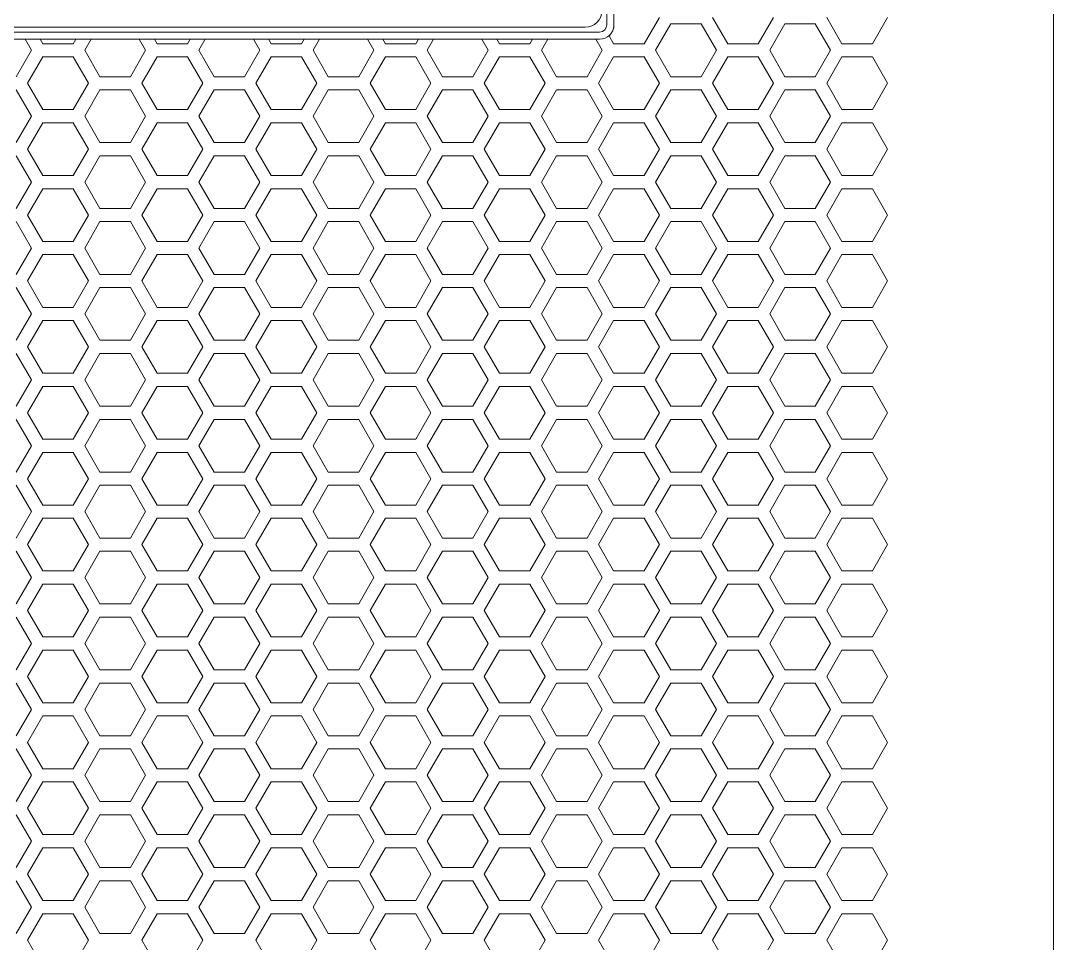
# Model space of a CAD drawing. Header units: millimetres. Extents: x 0 to 40, y -18 to 120.
# Drawn here: x 20 to 40, y 74.71 to 92.58 of the extents above; entities that cross this region are included whole.
import ezdxf

# ---------------------------------------------------------------- set-up
doc = ezdxf.new("R2010")
doc.units = ezdxf.units.MM
doc.layers.add('UK-MIANBAN_0', color=7, linetype='Continuous')

msp = doc.modelspace()

# ---------------------------------------------------------------- linework, layer by layer
at = {"lineweight": 5}
for p, q in [((40, 45.182), (40, 117.445)), ((10.614, 92.452), (30.932, 92.452)), ((10.614, 92.452), (30.932, 92.452))]:
    msp.add_line(p, q, dxfattribs=at)
at = {"color": 0, "lineweight": 5}
for p, q in [((32.074, 92.132), (32.369, 92.643)), ((33.4, 92.643), (33.695, 92.132)), ((34.285, 92.132), (34.58, 92.643)), ((35.611, 92.643), (35.906, 92.132)), ((36.496, 92.132), (36.791, 92.643)), ((32.59, 92.515), (32.295, 92.005)), ((33.179, 92.515), (32.59, 92.515)), ((33.474, 92.005), (33.179, 92.515)), ((34.801, 92.515), (34.506, 92.005)), ((35.39, 92.515), (34.801, 92.515)), ((35.685, 92.005), (35.39, 92.515)), ((20.208, 92.005), (20.084, 92.219)), ((20.379, 92.219), (20.429, 92.132)), ((21.018, 92.132), (21.069, 92.219)), ((21.363, 92.219), (21.24, 92.005)), ((22.419, 92.005), (22.295, 92.219)), ((22.59, 92.219), (22.64, 92.132)), ((23.229, 92.132), (23.28, 92.219)), ((23.574, 92.219), (23.451, 92.005)), ((24.63, 92.005), (24.506, 92.219)), ((24.801, 92.219), (24.851, 92.132)), ((25.441, 92.132), (25.491, 92.219)), ((25.785, 92.219), (25.662, 92.005)), ((26.841, 92.005), (26.717, 92.219)), ((27.012, 92.219), (27.062, 92.132)), ((27.652, 92.132), (27.702, 92.219)), ((27.997, 92.219), (27.873, 92.005)), ((29.052, 92.005), (28.928, 92.219)), ((29.223, 92.219), (29.273, 92.132)), ((29.863, 92.132), (29.913, 92.219)), ((30.208, 92.219), (30.084, 92.005)), ((31.263, 92.005), (31.139, 92.219)), ((31.394, 92.288), (31.484, 92.132)), ((20.429, 92.132), (21.018, 92.132)), ((22.64, 92.132), (23.229, 92.132)), ((24.851, 92.132), (25.441, 92.132)), ((27.062, 92.132), (27.652, 92.132)), ((29.273, 92.132), (29.863, 92.132)), ((31.484, 92.132), (32.074, 92.132)), ((33.695, 92.132), (34.285, 92.132)), ((35.906, 92.132), (36.496, 92.132)), ((19.913, 91.494), (20.208, 92.005)), ((20.429, 91.877), (20.134, 91.366)), ((21.018, 91.877), (20.429, 91.877)), ((21.313, 91.366), (21.018, 91.877)), ((21.24, 92.005), (21.534, 91.494)), ((22.124, 91.494), (22.419, 92.005)), ((22.64, 91.877), (22.345, 91.366)), ((23.229, 91.877), (22.64, 91.877)), ((23.524, 91.366), (23.229, 91.877)), ((23.451, 92.005), (23.745, 91.494)), ((24.335, 91.494), (24.63, 92.005)), ((24.851, 91.877), (24.556, 91.366)), ((25.441, 91.877), (24.851, 91.877)), ((25.735, 91.366), (25.441, 91.877)), ((25.662, 92.005), (25.956, 91.494)), ((26.546, 91.494), (26.841, 92.005)), ((27.062, 91.877), (26.767, 91.366)), ((27.652, 91.877), (27.062, 91.877)), ((27.946, 91.366), (27.652, 91.877)), ((27.873, 92.005), (28.168, 91.494)), ((28.757, 91.494), (29.052, 92.005)), ((29.273, 91.877), (28.978, 91.366)), ((29.863, 91.877), (29.273, 91.877)), ((30.157, 91.366), (29.863, 91.877)), ((30.084, 92.005), (30.379, 91.494)), ((30.968, 91.494), (31.263, 92.005)), ((31.484, 91.877), (31.189, 91.366)), ((32.074, 91.877), (31.484, 91.877)), ((32.369, 91.366), (32.074, 91.877)), ((32.295, 92.005), (32.59, 91.494)), ((33.179, 91.494), (33.474, 92.005)), ((33.695, 91.877), (33.4, 91.366)), ((34.285, 91.877), (33.695, 91.877)), ((34.58, 91.366), (34.285, 91.877)), ((34.506, 92.005), (34.801, 91.494)), ((35.39, 91.494), (35.685, 92.005)), ((35.906, 91.877), (35.611, 91.366)), ((36.496, 91.877), (35.906, 91.877)), ((36.791, 91.366), (36.496, 91.877)), ((21.534, 91.494), (22.124, 91.494)), ((23.745, 91.494), (24.335, 91.494)), ((25.956, 91.494), (26.546, 91.494)), ((28.168, 91.494), (28.757, 91.494)), ((30.379, 91.494), (30.968, 91.494)), ((32.59, 91.494), (33.179, 91.494)), ((34.801, 91.494), (35.39, 91.494)), ((20.208, 90.728), (19.913, 91.239)), ((20.134, 91.366), (20.429, 90.856)), ((21.018, 90.856), (21.313, 91.366)), ((21.534, 91.239), (21.24, 90.728)), ((22.124, 91.239), (21.534, 91.239)), ((22.419, 90.728), (22.124, 91.239)), ((22.345, 91.366), (22.64, 90.856)), ((23.229, 90.856), (23.524, 91.366)), ((23.745, 91.239), (23.451, 90.728)), ((24.335, 91.239), (23.745, 91.239)), ((24.63, 90.728), (24.335, 91.239)), ((24.556, 91.366), (24.851, 90.856)), ((25.441, 90.856), (25.735, 91.366)), ((25.956, 91.239), (25.662, 90.728)), ((26.546, 91.239), (25.956, 91.239)), ((26.841, 90.728), (26.546, 91.239)), ((26.767, 91.366), (27.062, 90.856)), ((27.652, 90.856), (27.946, 91.366)), ((28.168, 91.239), (27.873, 90.728)), ((28.757, 91.239), (28.168, 91.239)), ((29.052, 90.728), (28.757, 91.239)), ((28.978, 91.366), (29.273, 90.856)), ((29.863, 90.856), (30.157, 91.366)), ((30.379, 91.239), (30.084, 90.728)), ((30.968, 91.239), (30.379, 91.239)), ((31.263, 90.728), (30.968, 91.239)), ((31.189, 91.366), (31.484, 90.856)), ((32.074, 90.856), (32.369, 91.366)), ((32.59, 91.239), (32.295, 90.728)), ((33.179, 91.239), (32.59, 91.239)), ((33.474, 90.728), (33.179, 91.239)), ((33.4, 91.366), (33.695, 90.856)), ((34.285, 90.856), (34.58, 91.366)), ((34.801, 91.239), (34.506, 90.728)), ((35.39, 91.239), (34.801, 91.239)), ((35.685, 90.728), (35.39, 91.239)), ((35.611, 91.366), (35.906, 90.856)), ((36.496, 90.856), (36.791, 91.366)), ((20.429, 90.856), (21.018, 90.856)), ((22.64, 90.856), (23.229, 90.856)), ((24.851, 90.856), (25.441, 90.856)), ((27.062, 90.856), (27.652, 90.856)), ((29.273, 90.856), (29.863, 90.856)), ((31.484, 90.856), (32.074, 90.856)), ((33.695, 90.856), (34.285, 90.856)), ((35.906, 90.856), (36.496, 90.856)), ((19.913, 90.217), (20.208, 90.728)), ((21.24, 90.728), (21.534, 90.217)), ((22.124, 90.217), (22.419, 90.728)), ((23.451, 90.728), (23.745, 90.217)), ((24.335, 90.217), (24.63, 90.728)), ((25.662, 90.728), (25.956, 90.217)), ((26.546, 90.217), (26.841, 90.728)), ((27.873, 90.728), (28.168, 90.217)), ((28.757, 90.217), (29.052, 90.728)), ((30.084, 90.728), (30.379, 90.217)), ((30.968, 90.217), (31.263, 90.728)), ((32.295, 90.728), (32.59, 90.217)), ((33.179, 90.217), (33.474, 90.728)), ((34.506, 90.728), (34.801, 90.217)), ((35.39, 90.217), (35.685, 90.728)), ((20.429, 90.6), (20.134, 90.09)), ((21.018, 90.6), (20.429, 90.6)), ((21.313, 90.09), (21.018, 90.6)), ((22.64, 90.6), (22.345, 90.09)), ((23.229, 90.6), (22.64, 90.6)), ((23.524, 90.09), (23.229, 90.6)), ((24.851, 90.6), (24.556, 90.09)), ((25.441, 90.6), (24.851, 90.6)), ((25.735, 90.09), (25.441, 90.6)), ((27.062, 90.6), (26.767, 90.09)), ((27.652, 90.6), (27.062, 90.6)), ((27.946, 90.09), (27.652, 90.6)), ((29.273, 90.6), (28.978, 90.09)), ((29.863, 90.6), (29.273, 90.6)), ((30.157, 90.09), (29.863, 90.6)), ((31.484, 90.6), (31.189, 90.09)), ((32.074, 90.6), (31.484, 90.6)), ((32.369, 90.09), (32.074, 90.6)), ((33.695, 90.6), (33.4, 90.09)), ((34.285, 90.6), (33.695, 90.6)), ((34.58, 90.09), (34.285, 90.6)), ((35.906, 90.6), (35.611, 90.09)), ((36.496, 90.6), (35.906, 90.6)), ((36.791, 90.09), (36.496, 90.6)), ((21.534, 90.217), (22.124, 90.217)), ((23.745, 90.217), (24.335, 90.217)), ((25.956, 90.217), (26.546, 90.217)), ((28.168, 90.217), (28.757, 90.217)), ((30.379, 90.217), (30.968, 90.217)), ((32.59, 90.217), (33.179, 90.217)), ((34.801, 90.217), (35.39, 90.217)), ((20.134, 90.09), (20.429, 89.579)), ((21.018, 89.579), (21.313, 90.09)), ((22.345, 90.09), (22.64, 89.579)), ((23.229, 89.579), (23.524, 90.09)), ((24.556, 90.09), (24.851, 89.579)), ((25.441, 89.579), (25.735, 90.09)), ((26.767, 90.09), (27.062, 89.579)), ((27.652, 89.579), (27.946, 90.09)), ((28.978, 90.09), (29.273, 89.579)), ((29.863, 89.579), (30.157, 90.09)), ((31.189, 90.09), (31.484, 89.579)), ((32.074, 89.579), (32.369, 90.09)), ((33.4, 90.09), (33.695, 89.579)), ((34.285, 89.579), (34.58, 90.09)), ((35.611, 90.09), (35.906, 89.579)), ((36.496, 89.579), (36.791, 90.09)), ((20.208, 89.452), (19.913, 89.962)), ((21.534, 89.962), (21.24, 89.452)), ((22.124, 89.962), (21.534, 89.962)), ((22.419, 89.452), (22.124, 89.962)), ((23.745, 89.962), (23.451, 89.452)), ((24.335, 89.962), (23.745, 89.962)), ((24.63, 89.452), (24.335, 89.962)), ((25.956, 89.962), (25.662, 89.452)), ((26.546, 89.962), (25.956, 89.962)), ((26.841, 89.452), (26.546, 89.962)), ((28.168, 89.962), (27.873, 89.452)), ((28.757, 89.962), (28.168, 89.962)), ((29.052, 89.452), (28.757, 89.962)), ((30.379, 89.962), (30.084, 89.452)), ((30.968, 89.962), (30.379, 89.962)), ((31.263, 89.452), (30.968, 89.962)), ((32.59, 89.962), (32.295, 89.452)), ((33.179, 89.962), (32.59, 89.962)), ((33.474, 89.452), (33.179, 89.962)), ((34.801, 89.962), (34.506, 89.452)), ((35.39, 89.962), (34.801, 89.962)), ((35.685, 89.452), (35.39, 89.962)), ((19.913, 88.941), (20.208, 89.452)), ((20.429, 89.579), (21.018, 89.579)), ((21.24, 89.452), (21.534, 88.941)), ((22.124, 88.941), (22.419, 89.452)), ((22.64, 89.579), (23.229, 89.579)), ((23.451, 89.452), (23.745, 88.941)), ((24.335, 88.941), (24.63, 89.452)), ((24.851, 89.579), (25.441, 89.579)), ((25.662, 89.452), (25.956, 88.941)), ((26.546, 88.941), (26.841, 89.452)), ((27.062, 89.579), (27.652, 89.579)), ((27.873, 89.452), (28.168, 88.941)), ((28.757, 88.941), (29.052, 89.452)), ((29.273, 89.579), (29.863, 89.579)), ((30.084, 89.452), (30.379, 88.941)), ((30.968, 88.941), (31.263, 89.452)), ((31.484, 89.579), (32.074, 89.579)), ((32.295, 89.452), (32.59, 88.941)), ((33.179, 88.941), (33.474, 89.452)), ((33.695, 89.579), (34.285, 89.579)), ((34.506, 89.452), (34.801, 88.941)), ((35.39, 88.941), (35.685, 89.452)), ((35.906, 89.579), (36.496, 89.579)), ((20.429, 89.324), (20.134, 88.813)), ((21.018, 89.324), (20.429, 89.324)), ((21.313, 88.813), (21.018, 89.324)), ((22.64, 89.324), (22.345, 88.813)), ((23.229, 89.324), (22.64, 89.324)), ((23.524, 88.813), (23.229, 89.324)), ((24.851, 89.324), (24.556, 88.813)), ((25.441, 89.324), (24.851, 89.324)), ((25.735, 88.813), (25.441, 89.324)), ((27.062, 89.324), (26.767, 88.813)), ((27.652, 89.324), (27.062, 89.324)), ((27.946, 88.813), (27.652, 89.324)), ((29.273, 89.324), (28.978, 88.813)), ((29.863, 89.324), (29.273, 89.324)), ((30.157, 88.813), (29.863, 89.324)), ((31.484, 89.324), (31.189, 88.813)), ((32.074, 89.324), (31.484, 89.324)), ((32.369, 88.813), (32.074, 89.324)), ((33.695, 89.324), (33.4, 88.813)), ((34.285, 89.324), (33.695, 89.324)), ((34.58, 88.813), (34.285, 89.324)), ((35.906, 89.324), (35.611, 88.813)), ((36.496, 89.324), (35.906, 89.324)), ((36.791, 88.813), (36.496, 89.324)), ((20.134, 88.813), (20.429, 88.303)), ((21.018, 88.303), (21.313, 88.813)), ((21.534, 88.941), (22.124, 88.941)), ((22.345, 88.813), (22.64, 88.303)), ((23.229, 88.303), (23.524, 88.813)), ((23.745, 88.941), (24.335, 88.941)), ((24.556, 88.813), (24.851, 88.303)), ((25.441, 88.303), (25.735, 88.813)), ((25.956, 88.941), (26.546, 88.941)), ((26.767, 88.813), (27.062, 88.303)), ((27.652, 88.303), (27.946, 88.813)), ((28.168, 88.941), (28.757, 88.941)), ((28.978, 88.813), (29.273, 88.303)), ((29.863, 88.303), (30.157, 88.813)), ((30.379, 88.941), (30.968, 88.941)), ((31.189, 88.813), (31.484, 88.303)), ((32.074, 88.303), (32.369, 88.813)), ((32.59, 88.941), (33.179, 88.941)), ((33.4, 88.813), (33.695, 88.303)), ((34.285, 88.303), (34.58, 88.813)), ((34.801, 88.941), (35.39, 88.941)), ((35.611, 88.813), (35.906, 88.303)), ((36.496, 88.303), (36.791, 88.813)), ((20.208, 88.175), (19.913, 88.686)), ((21.534, 88.686), (21.24, 88.175)), ((22.124, 88.686), (21.534, 88.686)), ((22.419, 88.175), (22.124, 88.686)), ((23.745, 88.686), (23.451, 88.175)), ((24.335, 88.686), (23.745, 88.686)), ((24.63, 88.175), (24.335, 88.686)), ((25.956, 88.686), (25.662, 88.175)), ((26.546, 88.686), (25.956, 88.686)), ((26.841, 88.175), (26.546, 88.686)), ((28.168, 88.686), (27.873, 88.175)), ((28.757, 88.686), (28.168, 88.686)), ((29.052, 88.175), (28.757, 88.686)), ((30.379, 88.686), (30.084, 88.175)), ((30.968, 88.686), (30.379, 88.686)), ((31.263, 88.175), (30.968, 88.686)), ((32.59, 88.686), (32.295, 88.175)), ((33.179, 88.686), (32.59, 88.686)), ((33.474, 88.175), (33.179, 88.686)), ((34.801, 88.686), (34.506, 88.175)), ((35.39, 88.686), (34.801, 88.686)), ((35.685, 88.175), (35.39, 88.686)), ((20.429, 88.303), (21.018, 88.303)), ((22.64, 88.303), (23.229, 88.303)), ((24.851, 88.303), (25.441, 88.303)), ((27.062, 88.303), (27.652, 88.303)), ((29.273, 88.303), (29.863, 88.303)), ((31.484, 88.303), (32.074, 88.303)), ((33.695, 88.303), (34.285, 88.303)), ((35.906, 88.303), (36.496, 88.303)), ((19.913, 87.664), (20.208, 88.175)), ((20.429, 88.047), (20.134, 87.537)), ((21.018, 88.047), (20.429, 88.047)), ((21.313, 87.537), (21.018, 88.047)), ((21.24, 88.175), (21.534, 87.664)), ((22.124, 87.664), (22.419, 88.175)), ((22.64, 88.047), (22.345, 87.537)), ((23.229, 88.047), (22.64, 88.047)), ((23.524, 87.537), (23.229, 88.047)), ((23.451, 88.175), (23.745, 87.664)), ((24.335, 87.664), (24.63, 88.175)), ((24.851, 88.047), (24.556, 87.537)), ((25.441, 88.047), (24.851, 88.047)), ((25.735, 87.537), (25.441, 88.047)), ((25.662, 88.175), (25.956, 87.664)), ((26.546, 87.664), (26.841, 88.175)), ((27.062, 88.047), (26.767, 87.537)), ((27.652, 88.047), (27.062, 88.047)), ((27.946, 87.537), (27.652, 88.047)), ((27.873, 88.175), (28.168, 87.664)), ((28.757, 87.664), (29.052, 88.175)), ((29.273, 88.047), (28.978, 87.537)), ((29.863, 88.047), (29.273, 88.047)), ((30.157, 87.537), (29.863, 88.047)), ((30.084, 88.175), (30.379, 87.664)), ((30.968, 87.664), (31.263, 88.175)), ((31.484, 88.047), (31.189, 87.537)), ((32.074, 88.047), (31.484, 88.047)), ((32.369, 87.537), (32.074, 88.047)), ((32.295, 88.175), (32.59, 87.664)), ((33.179, 87.664), (33.474, 88.175)), ((33.695, 88.047), (33.4, 87.537)), ((34.285, 88.047), (33.695, 88.047)), ((34.58, 87.537), (34.285, 88.047)), ((34.506, 88.175), (34.801, 87.664)), ((35.39, 87.664), (35.685, 88.175)), ((35.906, 88.047), (35.611, 87.537)), ((36.496, 88.047), (35.906, 88.047)), ((36.791, 87.537), (36.496, 88.047)), ((21.534, 87.664), (22.124, 87.664)), ((23.745, 87.664), (24.335, 87.664)), ((25.956, 87.664), (26.546, 87.664)), ((28.168, 87.664), (28.757, 87.664)), ((30.379, 87.664), (30.968, 87.664)), ((32.59, 87.664), (33.179, 87.664)), ((34.801, 87.664), (35.39, 87.664)), ((20.208, 86.898), (19.913, 87.409)), ((20.134, 87.537), (20.429, 87.026)), ((21.018, 87.026), (21.313, 87.537)), ((21.534, 87.409), (21.24, 86.898)), ((22.124, 87.409), (21.534, 87.409)), ((22.419, 86.898), (22.124, 87.409)), ((22.345, 87.537), (22.64, 87.026)), ((23.229, 87.026), (23.524, 87.537)), ((23.745, 87.409), (23.451, 86.898)), ((24.335, 87.409), (23.745, 87.409)), ((24.63, 86.898), (24.335, 87.409)), ((24.556, 87.537), (24.851, 87.026)), ((25.441, 87.026), (25.735, 87.537)), ((25.956, 87.409), (25.662, 86.898)), ((26.546, 87.409), (25.956, 87.409)), ((26.841, 86.898), (26.546, 87.409)), ((26.767, 87.537), (27.062, 87.026)), ((27.652, 87.026), (27.946, 87.537)), ((28.168, 87.409), (27.873, 86.898)), ((28.757, 87.409), (28.168, 87.409)), ((29.052, 86.898), (28.757, 87.409)), ((28.978, 87.537), (29.273, 87.026)), ((29.863, 87.026), (30.157, 87.537)), ((30.379, 87.409), (30.084, 86.898)), ((30.968, 87.409), (30.379, 87.409)), ((31.263, 86.898), (30.968, 87.409)), ((31.189, 87.537), (31.484, 87.026)), ((32.074, 87.026), (32.369, 87.537)), ((32.59, 87.409), (32.295, 86.898)), ((33.179, 87.409), (32.59, 87.409)), ((33.474, 86.898), (33.179, 87.409)), ((33.4, 87.537), (33.695, 87.026)), ((34.285, 87.026), (34.58, 87.537)), ((34.801, 87.409), (34.506, 86.898)), ((35.39, 87.409), (34.801, 87.409)), ((35.685, 86.898), (35.39, 87.409)), ((35.611, 87.537), (35.906, 87.026)), ((36.496, 87.026), (36.791, 87.537)), ((20.429, 87.026), (21.018, 87.026)), ((22.64, 87.026), (23.229, 87.026)), ((24.851, 87.026), (25.441, 87.026)), ((27.062, 87.026), (27.652, 87.026)), ((29.273, 87.026), (29.863, 87.026)), ((31.484, 87.026), (32.074, 87.026)), ((33.695, 87.026), (34.285, 87.026)), ((35.906, 87.026), (36.496, 87.026)), ((19.913, 86.388), (20.208, 86.898)), ((21.24, 86.898), (21.534, 86.388)), ((22.124, 86.388), (22.419, 86.898)), ((23.451, 86.898), (23.745, 86.388)), ((24.335, 86.388), (24.63, 86.898)), ((25.662, 86.898), (25.956, 86.388)), ((26.546, 86.388), (26.841, 86.898)), ((27.873, 86.898), (28.168, 86.388)), ((28.757, 86.388), (29.052, 86.898)), ((30.084, 86.898), (30.379, 86.388)), ((30.968, 86.388), (31.263, 86.898)), ((32.295, 86.898), (32.59, 86.388)), ((33.179, 86.388), (33.474, 86.898)), ((34.506, 86.898), (34.801, 86.388)), ((35.39, 86.388), (35.685, 86.898)), ((20.429, 86.771), (20.134, 86.26)), ((21.018, 86.771), (20.429, 86.771)), ((21.313, 86.26), (21.018, 86.771)), ((22.64, 86.771), (22.345, 86.26)), ((23.229, 86.771), (22.64, 86.771)), ((23.524, 86.26), (23.229, 86.771)), ((24.851, 86.771), (24.556, 86.26)), ((25.441, 86.771), (24.851, 86.771)), ((25.735, 86.26), (25.441, 86.771)), ((27.062, 86.771), (26.767, 86.26)), ((27.652, 86.771), (27.062, 86.771)), ((27.946, 86.26), (27.652, 86.771)), ((29.273, 86.771), (28.978, 86.26)), ((29.863, 86.771), (29.273, 86.771)), ((30.157, 86.26), (29.863, 86.771)), ((31.484, 86.771), (31.189, 86.26)), ((32.074, 86.771), (31.484, 86.771)), ((32.369, 86.26), (32.074, 86.771)), ((33.695, 86.771), (33.4, 86.26)), ((34.285, 86.771), (33.695, 86.771)), ((34.58, 86.26), (34.285, 86.771)), ((35.906, 86.771), (35.611, 86.26)), ((36.496, 86.771), (35.906, 86.771)), ((36.791, 86.26), (36.496, 86.771)), ((20.134, 86.26), (20.429, 85.749)), ((21.018, 85.749), (21.313, 86.26)), ((21.534, 86.388), (22.124, 86.388)), ((22.345, 86.26), (22.64, 85.749)), ((23.229, 85.749), (23.524, 86.26)), ((23.745, 86.388), (24.335, 86.388)), ((24.556, 86.26), (24.851, 85.749)), ((25.441, 85.749), (25.735, 86.26)), ((25.956, 86.388), (26.546, 86.388)), ((26.767, 86.26), (27.062, 85.749)), ((27.652, 85.749), (27.946, 86.26)), ((28.168, 86.388), (28.757, 86.388)), ((28.978, 86.26), (29.273, 85.749)), ((29.863, 85.749), (30.157, 86.26)), ((30.379, 86.388), (30.968, 86.388)), ((31.189, 86.26), (31.484, 85.749)), ((32.074, 85.749), (32.369, 86.26)), ((32.59, 86.388), (33.179, 86.388)), ((33.4, 86.26), (33.695, 85.749)), ((34.285, 85.749), (34.58, 86.26)), ((34.801, 86.388), (35.39, 86.388)), ((35.611, 86.26), (35.906, 85.749)), ((36.496, 85.749), (36.791, 86.26)), ((20.208, 85.622), (19.913, 86.132)), ((21.534, 86.132), (21.24, 85.622)), ((22.124, 86.132), (21.534, 86.132)), ((22.419, 85.622), (22.124, 86.132)), ((23.745, 86.132), (23.451, 85.622)), ((24.335, 86.132), (23.745, 86.132)), ((24.63, 85.622), (24.335, 86.132)), ((25.956, 86.132), (25.662, 85.622)), ((26.546, 86.132), (25.956, 86.132)), ((26.841, 85.622), (26.546, 86.132)), ((28.168, 86.132), (27.873, 85.622)), ((28.757, 86.132), (28.168, 86.132)), ((29.052, 85.622), (28.757, 86.132)), ((30.379, 86.132), (30.084, 85.622)), ((30.968, 86.132), (30.379, 86.132)), ((31.263, 85.622), (30.968, 86.132)), ((32.59, 86.132), (32.295, 85.622)), ((33.179, 86.132), (32.59, 86.132)), ((33.474, 85.622), (33.179, 86.132)), ((34.801, 86.132), (34.506, 85.622)), ((35.39, 86.132), (34.801, 86.132)), ((35.685, 85.622), (35.39, 86.132)), ((19.913, 85.111), (20.208, 85.622)), ((20.429, 85.749), (21.018, 85.749)), ((21.24, 85.622), (21.534, 85.111)), ((22.124, 85.111), (22.419, 85.622)), ((22.64, 85.749), (23.229, 85.749)), ((23.451, 85.622), (23.745, 85.111)), ((24.335, 85.111), (24.63, 85.622)), ((24.851, 85.749), (25.441, 85.749)), ((25.662, 85.622), (25.956, 85.111)), ((26.546, 85.111), (26.841, 85.622)), ((27.062, 85.749), (27.652, 85.749)), ((27.873, 85.622), (28.168, 85.111)), ((28.757, 85.111), (29.052, 85.622)), ((29.273, 85.749), (29.863, 85.749)), ((30.084, 85.622), (30.379, 85.111)), ((30.968, 85.111), (31.263, 85.622)), ((31.484, 85.749), (32.074, 85.749)), ((32.295, 85.622), (32.59, 85.111)), ((33.179, 85.111), (33.474, 85.622)), ((33.695, 85.749), (34.285, 85.749)), ((34.506, 85.622), (34.801, 85.111)), ((35.39, 85.111), (35.685, 85.622)), ((35.906, 85.749), (36.496, 85.749)), ((20.429, 85.494), (20.134, 84.983)), ((21.018, 85.494), (20.429, 85.494)), ((21.313, 84.983), (21.018, 85.494)), ((22.64, 85.494), (22.345, 84.983)), ((23.229, 85.494), (22.64, 85.494)), ((23.524, 84.983), (23.229, 85.494)), ((24.851, 85.494), (24.556, 84.983)), ((25.441, 85.494), (24.851, 85.494)), ((25.735, 84.983), (25.441, 85.494)), ((27.062, 85.494), (26.767, 84.983)), ((27.652, 85.494), (27.062, 85.494)), ((27.946, 84.983), (27.652, 85.494)), ((29.273, 85.494), (28.978, 84.983)), ((29.863, 85.494), (29.273, 85.494)), ((30.157, 84.983), (29.863, 85.494)), ((31.484, 85.494), (31.189, 84.983)), ((32.074, 85.494), (31.484, 85.494)), ((32.369, 84.983), (32.074, 85.494)), ((33.695, 85.494), (33.4, 84.983)), ((34.285, 85.494), (33.695, 85.494)), ((34.58, 84.983), (34.285, 85.494)), ((35.906, 85.494), (35.611, 84.983)), ((36.496, 85.494), (35.906, 85.494)), ((36.791, 84.983), (36.496, 85.494)), ((21.534, 85.111), (22.124, 85.111)), ((23.745, 85.111), (24.335, 85.111)), ((25.956, 85.111), (26.546, 85.111)), ((28.168, 85.111), (28.757, 85.111)), ((30.379, 85.111), (30.968, 85.111)), ((32.59, 85.111), (33.179, 85.111)), ((34.801, 85.111), (35.39, 85.111)), ((20.208, 84.345), (19.913, 84.856)), ((20.134, 84.983), (20.429, 84.473)), ((21.018, 84.473), (21.313, 84.983)), ((21.534, 84.856), (21.24, 84.345)), ((22.124, 84.856), (21.534, 84.856)), ((22.419, 84.345), (22.124, 84.856)), ((22.345, 84.983), (22.64, 84.473)), ((23.229, 84.473), (23.524, 84.983)), ((23.745, 84.856), (23.451, 84.345)), ((24.335, 84.856), (23.745, 84.856)), ((24.63, 84.345), (24.335, 84.856)), ((24.556, 84.983), (24.851, 84.473)), ((25.441, 84.473), (25.735, 84.983)), ((25.956, 84.856), (25.662, 84.345)), ((26.546, 84.856), (25.956, 84.856)), ((26.841, 84.345), (26.546, 84.856)), ((26.767, 84.983), (27.062, 84.473)), ((27.652, 84.473), (27.946, 84.983)), ((28.168, 84.856), (27.873, 84.345)), ((28.757, 84.856), (28.168, 84.856)), ((29.052, 84.345), (28.757, 84.856)), ((28.978, 84.983), (29.273, 84.473)), ((29.863, 84.473), (30.157, 84.983)), ((30.379, 84.856), (30.084, 84.345)), ((30.968, 84.856), (30.379, 84.856)), ((31.263, 84.345), (30.968, 84.856)), ((31.189, 84.983), (31.484, 84.473)), ((32.074, 84.473), (32.369, 84.983)), ((32.59, 84.856), (32.295, 84.345)), ((33.179, 84.856), (32.59, 84.856)), ((33.474, 84.345), (33.179, 84.856)), ((33.4, 84.983), (33.695, 84.473)), ((34.285, 84.473), (34.58, 84.983)), ((34.801, 84.856), (34.506, 84.345)), ((35.39, 84.856), (34.801, 84.856)), ((35.685, 84.345), (35.39, 84.856)), ((35.611, 84.983), (35.906, 84.473)), ((36.496, 84.473), (36.791, 84.983)), ((20.429, 84.473), (21.018, 84.473)), ((22.64, 84.473), (23.229, 84.473)), ((24.851, 84.473), (25.441, 84.473)), ((27.062, 84.473), (27.652, 84.473)), ((29.273, 84.473), (29.863, 84.473)), ((31.484, 84.473), (32.074, 84.473)), ((33.695, 84.473), (34.285, 84.473)), ((35.906, 84.473), (36.496, 84.473)), ((19.913, 83.835), (20.208, 84.345)), ((20.429, 84.217), (20.134, 83.707)), ((21.018, 84.217), (20.429, 84.217)), ((21.313, 83.707), (21.018, 84.217)), ((21.24, 84.345), (21.534, 83.835)), ((22.124, 83.835), (22.419, 84.345)), ((22.64, 84.217), (22.345, 83.707)), ((23.229, 84.217), (22.64, 84.217)), ((23.524, 83.707), (23.229, 84.217)), ((23.451, 84.345), (23.745, 83.835)), ((24.335, 83.835), (24.63, 84.345)), ((24.851, 84.217), (24.556, 83.707)), ((25.441, 84.217), (24.851, 84.217)), ((25.735, 83.707), (25.441, 84.217)), ((25.662, 84.345), (25.956, 83.835)), ((26.546, 83.835), (26.841, 84.345)), ((27.062, 84.217), (26.767, 83.707)), ((27.652, 84.217), (27.062, 84.217)), ((27.946, 83.707), (27.652, 84.217)), ((27.873, 84.345), (28.168, 83.835)), ((28.757, 83.835), (29.052, 84.345)), ((29.273, 84.217), (28.978, 83.707)), ((29.863, 84.217), (29.273, 84.217)), ((30.157, 83.707), (29.863, 84.217)), ((30.084, 84.345), (30.379, 83.835)), ((30.968, 83.835), (31.263, 84.345)), ((31.484, 84.217), (31.189, 83.707)), ((32.074, 84.217), (31.484, 84.217)), ((32.369, 83.707), (32.074, 84.217)), ((32.295, 84.345), (32.59, 83.835)), ((33.179, 83.835), (33.474, 84.345)), ((33.695, 84.217), (33.4, 83.707)), ((34.285, 84.217), (33.695, 84.217)), ((34.58, 83.707), (34.285, 84.217)), ((34.506, 84.345), (34.801, 83.835)), ((35.39, 83.835), (35.685, 84.345)), ((35.906, 84.217), (35.611, 83.707)), ((36.496, 84.217), (35.906, 84.217)), ((36.791, 83.707), (36.496, 84.217)), ((21.534, 83.835), (22.124, 83.835)), ((23.745, 83.835), (24.335, 83.835)), ((25.956, 83.835), (26.546, 83.835)), ((28.168, 83.835), (28.757, 83.835)), ((30.379, 83.835), (30.968, 83.835)), ((32.59, 83.835), (33.179, 83.835)), ((34.801, 83.835), (35.39, 83.835)), ((20.134, 83.707), (20.429, 83.196)), ((21.018, 83.196), (21.313, 83.707)), ((22.345, 83.707), (22.64, 83.196)), ((23.229, 83.196), (23.524, 83.707)), ((24.556, 83.707), (24.851, 83.196)), ((25.441, 83.196), (25.735, 83.707)), ((26.767, 83.707), (27.062, 83.196)), ((27.652, 83.196), (27.946, 83.707)), ((28.978, 83.707), (29.273, 83.196)), ((29.863, 83.196), (30.157, 83.707)), ((31.189, 83.707), (31.484, 83.196)), ((32.074, 83.196), (32.369, 83.707)), ((33.4, 83.707), (33.695, 83.196)), ((34.285, 83.196), (34.58, 83.707)), ((35.611, 83.707), (35.906, 83.196)), ((36.496, 83.196), (36.791, 83.707)), ((20.208, 83.069), (19.913, 83.579)), ((21.534, 83.579), (21.24, 83.069)), ((22.124, 83.579), (21.534, 83.579)), ((22.419, 83.069), (22.124, 83.579)), ((23.745, 83.579), (23.451, 83.069)), ((24.335, 83.579), (23.745, 83.579)), ((24.63, 83.069), (24.335, 83.579)), ((25.956, 83.579), (25.662, 83.069)), ((26.546, 83.579), (25.956, 83.579)), ((26.841, 83.069), (26.546, 83.579)), ((28.168, 83.579), (27.873, 83.069)), ((28.757, 83.579), (28.168, 83.579)), ((29.052, 83.069), (28.757, 83.579)), ((30.379, 83.579), (30.084, 83.069)), ((30.968, 83.579), (30.379, 83.579)), ((31.263, 83.069), (30.968, 83.579)), ((32.59, 83.579), (32.295, 83.069)), ((33.179, 83.579), (32.59, 83.579)), ((33.474, 83.069), (33.179, 83.579)), ((34.801, 83.579), (34.506, 83.069)), ((35.39, 83.579), (34.801, 83.579)), ((35.685, 83.069), (35.39, 83.579)), ((19.913, 82.558), (20.208, 83.069)), ((20.429, 83.196), (21.018, 83.196)), ((21.24, 83.069), (21.534, 82.558)), ((22.124, 82.558), (22.419, 83.069)), ((22.64, 83.196), (23.229, 83.196)), ((23.451, 83.069), (23.745, 82.558)), ((24.335, 82.558), (24.63, 83.069)), ((24.851, 83.196), (25.441, 83.196)), ((25.662, 83.069), (25.956, 82.558)), ((26.546, 82.558), (26.841, 83.069)), ((27.062, 83.196), (27.652, 83.196)), ((27.873, 83.069), (28.168, 82.558)), ((28.757, 82.558), (29.052, 83.069)), ((29.273, 83.196), (29.863, 83.196)), ((30.084, 83.069), (30.379, 82.558)), ((30.968, 82.558), (31.263, 83.069)), ((31.484, 83.196), (32.074, 83.196)), ((32.295, 83.069), (32.59, 82.558)), ((33.179, 82.558), (33.474, 83.069)), ((33.695, 83.196), (34.285, 83.196)), ((34.506, 83.069), (34.801, 82.558)), ((35.39, 82.558), (35.685, 83.069)), ((35.906, 83.196), (36.496, 83.196)), ((20.429, 82.941), (20.134, 82.43)), ((21.018, 82.941), (20.429, 82.941)), ((21.313, 82.43), (21.018, 82.941)), ((22.64, 82.941), (22.345, 82.43)), ((23.229, 82.941), (22.64, 82.941)), ((23.524, 82.43), (23.229, 82.941)), ((24.851, 82.941), (24.556, 82.43)), ((25.441, 82.941), (24.851, 82.941)), ((25.735, 82.43), (25.441, 82.941)), ((27.062, 82.941), (26.767, 82.43)), ((27.652, 82.941), (27.062, 82.941)), ((27.946, 82.43), (27.652, 82.941)), ((29.273, 82.941), (28.978, 82.43)), ((29.863, 82.941), (29.273, 82.941)), ((30.157, 82.43), (29.863, 82.941)), ((31.484, 82.941), (31.189, 82.43)), ((32.074, 82.941), (31.484, 82.941)), ((32.369, 82.43), (32.074, 82.941)), ((33.695, 82.941), (33.4, 82.43)), ((34.285, 82.941), (33.695, 82.941)), ((34.58, 82.43), (34.285, 82.941)), ((35.906, 82.941), (35.611, 82.43)), ((36.496, 82.941), (35.906, 82.941)), ((36.791, 82.43), (36.496, 82.941)), ((20.134, 82.43), (20.429, 81.92)), ((21.018, 81.92), (21.313, 82.43)), ((21.534, 82.558), (22.124, 82.558)), ((22.345, 82.43), (22.64, 81.92)), ((23.229, 81.92), (23.524, 82.43)), ((23.745, 82.558), (24.335, 82.558)), ((24.556, 82.43), (24.851, 81.92)), ((25.441, 81.92), (25.735, 82.43)), ((25.956, 82.558), (26.546, 82.558)), ((26.767, 82.43), (27.062, 81.92)), ((27.652, 81.92), (27.946, 82.43)), ((28.168, 82.558), (28.757, 82.558)), ((28.978, 82.43), (29.273, 81.92)), ((29.863, 81.92), (30.157, 82.43)), ((30.379, 82.558), (30.968, 82.558)), ((31.189, 82.43), (31.484, 81.92)), ((32.074, 81.92), (32.369, 82.43)), ((32.59, 82.558), (33.179, 82.558)), ((33.4, 82.43), (33.695, 81.92)), ((34.285, 81.92), (34.58, 82.43)), ((34.801, 82.558), (35.39, 82.558)), ((35.611, 82.43), (35.906, 81.92)), ((36.496, 81.92), (36.791, 82.43)), ((20.208, 81.792), (19.913, 82.303)), ((21.534, 82.303), (21.24, 81.792)), ((22.124, 82.303), (21.534, 82.303)), ((22.419, 81.792), (22.124, 82.303)), ((23.745, 82.303), (23.451, 81.792)), ((24.335, 82.303), (23.745, 82.303)), ((24.63, 81.792), (24.335, 82.303)), ((25.956, 82.303), (25.662, 81.792)), ((26.546, 82.303), (25.956, 82.303)), ((26.841, 81.792), (26.546, 82.303)), ((28.168, 82.303), (27.873, 81.792)), ((28.757, 82.303), (28.168, 82.303)), ((29.052, 81.792), (28.757, 82.303)), ((30.379, 82.303), (30.084, 81.792)), ((30.968, 82.303), (30.379, 82.303)), ((31.263, 81.792), (30.968, 82.303)), ((32.59, 82.303), (32.295, 81.792)), ((33.179, 82.303), (32.59, 82.303)), ((33.474, 81.792), (33.179, 82.303)), ((34.801, 82.303), (34.506, 81.792)), ((35.39, 82.303), (34.801, 82.303)), ((35.685, 81.792), (35.39, 82.303)), ((20.429, 81.92), (21.018, 81.92)), ((22.64, 81.92), (23.229, 81.92)), ((24.851, 81.92), (25.441, 81.92)), ((27.062, 81.92), (27.652, 81.92)), ((29.273, 81.92), (29.863, 81.92)), ((31.484, 81.92), (32.074, 81.92)), ((33.695, 81.92), (34.285, 81.92)), ((35.906, 81.92), (36.496, 81.92)), ((19.913, 81.281), (20.208, 81.792)), ((20.429, 81.664), (20.134, 81.154)), ((21.018, 81.664), (20.429, 81.664)), ((21.313, 81.154), (21.018, 81.664)), ((21.24, 81.792), (21.534, 81.281)), ((22.124, 81.281), (22.419, 81.792)), ((22.64, 81.664), (22.345, 81.154)), ((23.229, 81.664), (22.64, 81.664)), ((23.524, 81.154), (23.229, 81.664)), ((23.451, 81.792), (23.745, 81.281)), ((24.335, 81.281), (24.63, 81.792)), ((24.851, 81.664), (24.556, 81.154)), ((25.441, 81.664), (24.851, 81.664)), ((25.735, 81.154), (25.441, 81.664)), ((25.662, 81.792), (25.956, 81.281)), ((26.546, 81.281), (26.841, 81.792)), ((27.062, 81.664), (26.767, 81.154)), ((27.652, 81.664), (27.062, 81.664)), ((27.946, 81.154), (27.652, 81.664)), ((27.873, 81.792), (28.168, 81.281)), ((28.757, 81.281), (29.052, 81.792)), ((29.273, 81.664), (28.978, 81.154)), ((29.863, 81.664), (29.273, 81.664)), ((30.157, 81.154), (29.863, 81.664)), ((30.084, 81.792), (30.379, 81.281)), ((30.968, 81.281), (31.263, 81.792)), ((31.484, 81.664), (31.189, 81.154)), ((32.074, 81.664), (31.484, 81.664)), ((32.369, 81.154), (32.074, 81.664)), ((32.295, 81.792), (32.59, 81.281)), ((33.179, 81.281), (33.474, 81.792)), ((33.695, 81.664), (33.4, 81.154)), ((34.285, 81.664), (33.695, 81.664)), ((34.58, 81.154), (34.285, 81.664)), ((34.506, 81.792), (34.801, 81.281)), ((35.39, 81.281), (35.685, 81.792)), ((35.906, 81.664), (35.611, 81.154)), ((36.496, 81.664), (35.906, 81.664)), ((36.791, 81.154), (36.496, 81.664)), ((21.534, 81.281), (22.124, 81.281)), ((23.745, 81.281), (24.335, 81.281)), ((25.956, 81.281), (26.546, 81.281)), ((28.168, 81.281), (28.757, 81.281)), ((30.379, 81.281), (30.968, 81.281)), ((32.59, 81.281), (33.179, 81.281)), ((34.801, 81.281), (35.39, 81.281)), ((20.208, 80.515), (19.913, 81.026)), ((20.134, 81.154), (20.429, 80.643)), ((21.018, 80.643), (21.313, 81.154)), ((21.534, 81.026), (21.24, 80.515)), ((22.124, 81.026), (21.534, 81.026)), ((22.419, 80.515), (22.124, 81.026)), ((22.345, 81.154), (22.64, 80.643)), ((23.229, 80.643), (23.524, 81.154)), ((23.745, 81.026), (23.451, 80.515)), ((24.335, 81.026), (23.745, 81.026)), ((24.63, 80.515), (24.335, 81.026)), ((24.556, 81.154), (24.851, 80.643)), ((25.441, 80.643), (25.735, 81.154)), ((25.956, 81.026), (25.662, 80.515)), ((26.546, 81.026), (25.956, 81.026)), ((26.841, 80.515), (26.546, 81.026)), ((26.767, 81.154), (27.062, 80.643)), ((27.652, 80.643), (27.946, 81.154)), ((28.168, 81.026), (27.873, 80.515)), ((28.757, 81.026), (28.168, 81.026)), ((29.052, 80.515), (28.757, 81.026)), ((28.978, 81.154), (29.273, 80.643)), ((29.863, 80.643), (30.157, 81.154)), ((30.379, 81.026), (30.084, 80.515)), ((30.968, 81.026), (30.379, 81.026)), ((31.263, 80.515), (30.968, 81.026)), ((31.189, 81.154), (31.484, 80.643)), ((32.074, 80.643), (32.369, 81.154)), ((32.59, 81.026), (32.295, 80.515)), ((33.179, 81.026), (32.59, 81.026)), ((33.474, 80.515), (33.179, 81.026)), ((33.4, 81.154), (33.695, 80.643)), ((34.285, 80.643), (34.58, 81.154)), ((34.801, 81.026), (34.506, 80.515)), ((35.39, 81.026), (34.801, 81.026)), ((35.685, 80.515), (35.39, 81.026)), ((35.611, 81.154), (35.906, 80.643)), ((36.496, 80.643), (36.791, 81.154)), ((20.429, 80.643), (21.018, 80.643)), ((22.64, 80.643), (23.229, 80.643)), ((24.851, 80.643), (25.441, 80.643)), ((27.062, 80.643), (27.652, 80.643)), ((29.273, 80.643), (29.863, 80.643)), ((31.484, 80.643), (32.074, 80.643)), ((33.695, 80.643), (34.285, 80.643)), ((35.906, 80.643), (36.496, 80.643)), ((19.913, 80.005), (20.208, 80.515)), ((21.24, 80.515), (21.534, 80.005)), ((22.124, 80.005), (22.419, 80.515)), ((23.451, 80.515), (23.745, 80.005)), ((24.335, 80.005), (24.63, 80.515)), ((25.662, 80.515), (25.956, 80.005)), ((26.546, 80.005), (26.841, 80.515)), ((27.873, 80.515), (28.168, 80.005)), ((28.757, 80.005), (29.052, 80.515)), ((30.084, 80.515), (30.379, 80.005)), ((30.968, 80.005), (31.263, 80.515)), ((32.295, 80.515), (32.59, 80.005)), ((33.179, 80.005), (33.474, 80.515)), ((34.506, 80.515), (34.801, 80.005)), ((35.39, 80.005), (35.685, 80.515)), ((20.429, 80.388), (20.134, 79.877)), ((21.018, 80.388), (20.429, 80.388)), ((21.313, 79.877), (21.018, 80.388)), ((22.64, 80.388), (22.345, 79.877)), ((23.229, 80.388), (22.64, 80.388)), ((23.524, 79.877), (23.229, 80.388)), ((24.851, 80.388), (24.556, 79.877)), ((25.441, 80.388), (24.851, 80.388)), ((25.735, 79.877), (25.441, 80.388)), ((27.062, 80.388), (26.767, 79.877)), ((27.652, 80.388), (27.062, 80.388)), ((27.946, 79.877), (27.652, 80.388)), ((29.273, 80.388), (28.978, 79.877)), ((29.863, 80.388), (29.273, 80.388)), ((30.157, 79.877), (29.863, 80.388)), ((31.484, 80.388), (31.189, 79.877)), ((32.074, 80.388), (31.484, 80.388)), ((32.369, 79.877), (32.074, 80.388)), ((33.695, 80.388), (33.4, 79.877)), ((34.285, 80.388), (33.695, 80.388)), ((34.58, 79.877), (34.285, 80.388)), ((35.906, 80.388), (35.611, 79.877)), ((36.496, 80.388), (35.906, 80.388)), ((36.791, 79.877), (36.496, 80.388)), ((20.134, 79.877), (20.429, 79.366)), ((21.018, 79.366), (21.313, 79.877)), ((21.534, 80.005), (22.124, 80.005)), ((22.345, 79.877), (22.64, 79.366)), ((23.229, 79.366), (23.524, 79.877)), ((23.745, 80.005), (24.335, 80.005)), ((24.556, 79.877), (24.851, 79.366)), ((25.441, 79.366), (25.735, 79.877)), ((25.956, 80.005), (26.546, 80.005)), ((26.767, 79.877), (27.062, 79.366)), ((27.652, 79.366), (27.946, 79.877)), ((28.168, 80.005), (28.757, 80.005)), ((28.978, 79.877), (29.273, 79.366)), ((29.863, 79.366), (30.157, 79.877)), ((30.379, 80.005), (30.968, 80.005)), ((31.189, 79.877), (31.484, 79.366)), ((32.074, 79.366), (32.369, 79.877)), ((32.59, 80.005), (33.179, 80.005)), ((33.4, 79.877), (33.695, 79.366)), ((34.285, 79.366), (34.58, 79.877)), ((34.801, 80.005), (35.39, 80.005)), ((35.611, 79.877), (35.906, 79.366)), ((36.496, 79.366), (36.791, 79.877)), ((20.208, 79.239), (19.913, 79.749)), ((21.534, 79.749), (21.24, 79.239)), ((22.124, 79.749), (21.534, 79.749)), ((22.419, 79.239), (22.124, 79.749)), ((23.745, 79.749), (23.451, 79.239)), ((24.335, 79.749), (23.745, 79.749)), ((24.63, 79.239), (24.335, 79.749)), ((25.956, 79.749), (25.662, 79.239)), ((26.546, 79.749), (25.956, 79.749)), ((26.841, 79.239), (26.546, 79.749)), ((28.168, 79.749), (27.873, 79.239)), ((28.757, 79.749), (28.168, 79.749)), ((29.052, 79.239), (28.757, 79.749)), ((30.379, 79.749), (30.084, 79.239)), ((30.968, 79.749), (30.379, 79.749)), ((31.263, 79.239), (30.968, 79.749)), ((32.59, 79.749), (32.295, 79.239)), ((33.179, 79.749), (32.59, 79.749)), ((33.474, 79.239), (33.179, 79.749)), ((34.801, 79.749), (34.506, 79.239)), ((35.39, 79.749), (34.801, 79.749)), ((35.685, 79.239), (35.39, 79.749)), ((19.913, 78.728), (20.208, 79.239)), ((20.429, 79.366), (21.018, 79.366)), ((21.24, 79.239), (21.534, 78.728)), ((22.124, 78.728), (22.419, 79.239)), ((22.64, 79.366), (23.229, 79.366)), ((23.451, 79.239), (23.745, 78.728)), ((24.335, 78.728), (24.63, 79.239)), ((24.851, 79.366), (25.441, 79.366)), ((25.662, 79.239), (25.956, 78.728)), ((26.546, 78.728), (26.841, 79.239)), ((27.062, 79.366), (27.652, 79.366)), ((27.873, 79.239), (28.168, 78.728)), ((28.757, 78.728), (29.052, 79.239)), ((29.273, 79.366), (29.863, 79.366)), ((30.084, 79.239), (30.379, 78.728)), ((30.968, 78.728), (31.263, 79.239)), ((31.484, 79.366), (32.074, 79.366)), ((32.295, 79.239), (32.59, 78.728)), ((33.179, 78.728), (33.474, 79.239)), ((33.695, 79.366), (34.285, 79.366)), ((34.506, 79.239), (34.801, 78.728)), ((35.39, 78.728), (35.685, 79.239)), ((35.906, 79.366), (36.496, 79.366)), ((20.429, 79.111), (20.134, 78.6)), ((21.018, 79.111), (20.429, 79.111)), ((21.313, 78.6), (21.018, 79.111)), ((22.64, 79.111), (22.345, 78.6)), ((23.229, 79.111), (22.64, 79.111)), ((23.524, 78.6), (23.229, 79.111)), ((24.851, 79.111), (24.556, 78.6)), ((25.441, 79.111), (24.851, 79.111)), ((25.735, 78.6), (25.441, 79.111)), ((27.062, 79.111), (26.767, 78.6)), ((27.652, 79.111), (27.062, 79.111)), ((27.946, 78.6), (27.652, 79.111)), ((29.273, 79.111), (28.978, 78.6)), ((29.863, 79.111), (29.273, 79.111)), ((30.157, 78.6), (29.863, 79.111)), ((31.484, 79.111), (31.189, 78.6)), ((32.074, 79.111), (31.484, 79.111)), ((32.369, 78.6), (32.074, 79.111)), ((33.695, 79.111), (33.4, 78.6)), ((34.285, 79.111), (33.695, 79.111)), ((34.58, 78.6), (34.285, 79.111)), ((35.906, 79.111), (35.611, 78.6)), ((36.496, 79.111), (35.906, 79.111)), ((36.791, 78.6), (36.496, 79.111)), ((21.534, 78.728), (22.124, 78.728)), ((23.745, 78.728), (24.335, 78.728)), ((25.956, 78.728), (26.546, 78.728)), ((28.168, 78.728), (28.757, 78.728)), ((30.379, 78.728), (30.968, 78.728)), ((32.59, 78.728), (33.179, 78.728)), ((34.801, 78.728), (35.39, 78.728)), ((20.208, 77.962), (19.913, 78.473)), ((20.134, 78.6), (20.429, 78.09)), ((21.018, 78.09), (21.313, 78.6)), ((21.534, 78.473), (21.24, 77.962)), ((22.124, 78.473), (21.534, 78.473)), ((22.419, 77.962), (22.124, 78.473)), ((22.345, 78.6), (22.64, 78.09)), ((23.229, 78.09), (23.524, 78.6)), ((23.745, 78.473), (23.451, 77.962)), ((24.335, 78.473), (23.745, 78.473)), ((24.63, 77.962), (24.335, 78.473)), ((24.556, 78.6), (24.851, 78.09)), ((25.441, 78.09), (25.735, 78.6)), ((25.956, 78.473), (25.662, 77.962)), ((26.546, 78.473), (25.956, 78.473)), ((26.841, 77.962), (26.546, 78.473)), ((26.767, 78.6), (27.062, 78.09)), ((27.652, 78.09), (27.946, 78.6)), ((28.168, 78.473), (27.873, 77.962)), ((28.757, 78.473), (28.168, 78.473)), ((29.052, 77.962), (28.757, 78.473)), ((28.978, 78.6), (29.273, 78.09)), ((29.863, 78.09), (30.157, 78.6)), ((30.379, 78.473), (30.084, 77.962)), ((30.968, 78.473), (30.379, 78.473)), ((31.263, 77.962), (30.968, 78.473)), ((31.189, 78.6), (31.484, 78.09)), ((32.074, 78.09), (32.369, 78.6)), ((32.59, 78.473), (32.295, 77.962)), ((33.179, 78.473), (32.59, 78.473)), ((33.474, 77.962), (33.179, 78.473)), ((33.4, 78.6), (33.695, 78.09)), ((34.285, 78.09), (34.58, 78.6)), ((34.801, 78.473), (34.506, 77.962)), ((35.39, 78.473), (34.801, 78.473)), ((35.685, 77.962), (35.39, 78.473)), ((35.611, 78.6), (35.906, 78.09)), ((36.496, 78.09), (36.791, 78.6)), ((20.429, 78.09), (21.018, 78.09)), ((22.64, 78.09), (23.229, 78.09)), ((24.851, 78.09), (25.441, 78.09)), ((27.062, 78.09), (27.652, 78.09)), ((29.273, 78.09), (29.863, 78.09)), ((31.484, 78.09), (32.074, 78.09)), ((33.695, 78.09), (34.285, 78.09)), ((35.906, 78.09), (36.496, 78.09)), ((19.913, 77.452), (20.208, 77.962)), ((20.429, 77.835), (20.134, 77.324)), ((21.018, 77.835), (20.429, 77.835)), ((21.313, 77.324), (21.018, 77.835)), ((21.24, 77.962), (21.534, 77.452)), ((22.124, 77.452), (22.419, 77.962)), ((22.64, 77.835), (22.345, 77.324)), ((23.229, 77.835), (22.64, 77.835)), ((23.524, 77.324), (23.229, 77.835)), ((23.451, 77.962), (23.745, 77.452)), ((24.335, 77.452), (24.63, 77.962)), ((24.851, 77.835), (24.556, 77.324)), ((25.441, 77.835), (24.851, 77.835)), ((25.735, 77.324), (25.441, 77.835)), ((25.662, 77.962), (25.956, 77.452)), ((26.546, 77.452), (26.841, 77.962)), ((27.062, 77.835), (26.767, 77.324)), ((27.652, 77.835), (27.062, 77.835)), ((27.946, 77.324), (27.652, 77.835)), ((27.873, 77.962), (28.168, 77.452)), ((28.757, 77.452), (29.052, 77.962)), ((29.273, 77.835), (28.978, 77.324)), ((29.863, 77.835), (29.273, 77.835)), ((30.157, 77.324), (29.863, 77.835)), ((30.084, 77.962), (30.379, 77.452)), ((30.968, 77.452), (31.263, 77.962)), ((31.484, 77.835), (31.189, 77.324)), ((32.074, 77.835), (31.484, 77.835)), ((32.369, 77.324), (32.074, 77.835)), ((32.295, 77.962), (32.59, 77.452)), ((33.179, 77.452), (33.474, 77.962)), ((33.695, 77.835), (33.4, 77.324)), ((34.285, 77.835), (33.695, 77.835)), ((34.58, 77.324), (34.285, 77.835)), ((34.506, 77.962), (34.801, 77.452)), ((35.39, 77.452), (35.685, 77.962)), ((35.906, 77.835), (35.611, 77.324)), ((36.496, 77.835), (35.906, 77.835)), ((36.791, 77.324), (36.496, 77.835)), ((21.534, 77.452), (22.124, 77.452)), ((23.745, 77.452), (24.335, 77.452)), ((25.956, 77.452), (26.546, 77.452)), ((28.168, 77.452), (28.757, 77.452)), ((30.379, 77.452), (30.968, 77.452)), ((32.59, 77.452), (33.179, 77.452)), ((34.801, 77.452), (35.39, 77.452)), ((20.134, 77.324), (20.429, 76.813)), ((21.018, 76.813), (21.313, 77.324)), ((22.345, 77.324), (22.64, 76.813)), ((23.229, 76.813), (23.524, 77.324)), ((24.556, 77.324), (24.851, 76.813)), ((25.441, 76.813), (25.735, 77.324)), ((26.767, 77.324), (27.062, 76.813)), ((27.652, 76.813), (27.946, 77.324)), ((28.978, 77.324), (29.273, 76.813)), ((29.863, 76.813), (30.157, 77.324)), ((31.189, 77.324), (31.484, 76.813)), ((32.074, 76.813), (32.369, 77.324)), ((33.4, 77.324), (33.695, 76.813)), ((34.285, 76.813), (34.58, 77.324)), ((35.611, 77.324), (35.906, 76.813)), ((36.496, 76.813), (36.791, 77.324)), ((20.208, 76.686), (19.913, 77.196)), ((21.534, 77.196), (21.24, 76.686)), ((22.124, 77.196), (21.534, 77.196)), ((22.419, 76.686), (22.124, 77.196)), ((23.745, 77.196), (23.451, 76.686)), ((24.335, 77.196), (23.745, 77.196)), ((24.63, 76.686), (24.335, 77.196)), ((25.956, 77.196), (25.662, 76.686)), ((26.546, 77.196), (25.956, 77.196)), ((26.841, 76.686), (26.546, 77.196)), ((28.168, 77.196), (27.873, 76.686)), ((28.757, 77.196), (28.168, 77.196)), ((29.052, 76.686), (28.757, 77.196)), ((30.379, 77.196), (30.084, 76.686)), ((30.968, 77.196), (30.379, 77.196)), ((31.263, 76.686), (30.968, 77.196)), ((32.59, 77.196), (32.295, 76.686)), ((33.179, 77.196), (32.59, 77.196)), ((33.474, 76.686), (33.179, 77.196)), ((34.801, 77.196), (34.506, 76.686)), ((35.39, 77.196), (34.801, 77.196)), ((35.685, 76.686), (35.39, 77.196)), ((20.429, 76.813), (21.018, 76.813)), ((22.64, 76.813), (23.229, 76.813)), ((24.851, 76.813), (25.441, 76.813)), ((27.062, 76.813), (27.652, 76.813)), ((29.273, 76.813), (29.863, 76.813)), ((31.484, 76.813), (32.074, 76.813)), ((33.695, 76.813), (34.285, 76.813)), ((35.906, 76.813), (36.496, 76.813)), ((19.913, 76.175), (20.208, 76.686)), ((21.24, 76.686), (21.534, 76.175)), ((22.124, 76.175), (22.419, 76.686)), ((23.451, 76.686), (23.745, 76.175)), ((24.335, 76.175), (24.63, 76.686)), ((25.662, 76.686), (25.956, 76.175)), ((26.546, 76.175), (26.841, 76.686)), ((27.873, 76.686), (28.168, 76.175)), ((28.757, 76.175), (29.052, 76.686)), ((30.084, 76.686), (30.379, 76.175)), ((30.968, 76.175), (31.263, 76.686)), ((32.295, 76.686), (32.59, 76.175)), ((33.179, 76.175), (33.474, 76.686)), ((34.506, 76.686), (34.801, 76.175)), ((35.39, 76.175), (35.685, 76.686)), ((20.429, 76.558), (20.134, 76.047)), ((21.018, 76.558), (20.429, 76.558)), ((21.313, 76.047), (21.018, 76.558)), ((22.64, 76.558), (22.345, 76.047)), ((23.229, 76.558), (22.64, 76.558)), ((23.524, 76.047), (23.229, 76.558)), ((24.851, 76.558), (24.556, 76.047)), ((25.441, 76.558), (24.851, 76.558)), ((25.735, 76.047), (25.441, 76.558)), ((27.062, 76.558), (26.767, 76.047)), ((27.652, 76.558), (27.062, 76.558)), ((27.946, 76.047), (27.652, 76.558)), ((29.273, 76.558), (28.978, 76.047)), ((29.863, 76.558), (29.273, 76.558)), ((30.157, 76.047), (29.863, 76.558)), ((31.484, 76.558), (31.189, 76.047)), ((32.074, 76.558), (31.484, 76.558)), ((32.369, 76.047), (32.074, 76.558)), ((33.695, 76.558), (33.4, 76.047)), ((34.285, 76.558), (33.695, 76.558)), ((34.58, 76.047), (34.285, 76.558)), ((35.906, 76.558), (35.611, 76.047)), ((36.496, 76.558), (35.906, 76.558)), ((36.791, 76.047), (36.496, 76.558)), ((20.134, 76.047), (20.429, 75.537)), ((21.018, 75.537), (21.313, 76.047)), ((21.534, 76.175), (22.124, 76.175)), ((22.345, 76.047), (22.64, 75.537)), ((23.229, 75.537), (23.524, 76.047)), ((23.745, 76.175), (24.335, 76.175)), ((24.556, 76.047), (24.851, 75.537)), ((25.441, 75.537), (25.735, 76.047)), ((25.956, 76.175), (26.546, 76.175)), ((26.767, 76.047), (27.062, 75.537)), ((27.652, 75.537), (27.946, 76.047)), ((28.168, 76.175), (28.757, 76.175)), ((28.978, 76.047), (29.273, 75.537)), ((29.863, 75.537), (30.157, 76.047)), ((30.379, 76.175), (30.968, 76.175)), ((31.189, 76.047), (31.484, 75.537)), ((32.074, 75.537), (32.369, 76.047)), ((32.59, 76.175), (33.179, 76.175)), ((33.4, 76.047), (33.695, 75.537)), ((34.285, 75.537), (34.58, 76.047)), ((34.801, 76.175), (35.39, 76.175)), ((35.611, 76.047), (35.906, 75.537)), ((36.496, 75.537), (36.791, 76.047)), ((20.208, 75.409), (19.913, 75.92)), ((21.534, 75.92), (21.24, 75.409)), ((22.124, 75.92), (21.534, 75.92)), ((22.419, 75.409), (22.124, 75.92)), ((23.745, 75.92), (23.451, 75.409)), ((24.335, 75.92), (23.745, 75.92)), ((24.63, 75.409), (24.335, 75.92)), ((25.956, 75.92), (25.662, 75.409)), ((26.546, 75.92), (25.956, 75.92)), ((26.841, 75.409), (26.546, 75.92)), ((28.168, 75.92), (27.873, 75.409)), ((28.757, 75.92), (28.168, 75.92)), ((29.052, 75.409), (28.757, 75.92)), ((30.379, 75.92), (30.084, 75.409)), ((30.968, 75.92), (30.379, 75.92)), ((31.263, 75.409), (30.968, 75.92)), ((32.59, 75.92), (32.295, 75.409)), ((33.179, 75.92), (32.59, 75.92)), ((33.474, 75.409), (33.179, 75.92)), ((34.801, 75.92), (34.506, 75.409)), ((35.39, 75.92), (34.801, 75.92)), ((35.685, 75.409), (35.39, 75.92)), ((19.913, 74.898), (20.208, 75.409)), ((20.429, 75.537), (21.018, 75.537)), ((21.24, 75.409), (21.534, 74.898)), ((22.124, 74.898), (22.419, 75.409)), ((22.64, 75.537), (23.229, 75.537)), ((23.451, 75.409), (23.745, 74.898)), ((24.335, 74.898), (24.63, 75.409)), ((24.851, 75.537), (25.441, 75.537)), ((25.662, 75.409), (25.956, 74.898)), ((26.546, 74.898), (26.841, 75.409)), ((27.062, 75.537), (27.652, 75.537)), ((27.873, 75.409), (28.168, 74.898)), ((28.757, 74.898), (29.052, 75.409)), ((29.273, 75.537), (29.863, 75.537)), ((30.084, 75.409), (30.379, 74.898)), ((30.968, 74.898), (31.263, 75.409)), ((31.484, 75.537), (32.074, 75.537)), ((32.295, 75.409), (32.59, 74.898)), ((33.179, 74.898), (33.474, 75.409)), ((33.695, 75.537), (34.285, 75.537)), ((34.506, 75.409), (34.801, 74.898)), ((35.39, 74.898), (35.685, 75.409)), ((35.906, 75.537), (36.496, 75.537)), ((20.429, 75.281), (20.134, 74.771)), ((21.018, 75.281), (20.429, 75.281)), ((21.313, 74.771), (21.018, 75.281)), ((22.64, 75.281), (22.345, 74.771)), ((23.229, 75.281), (22.64, 75.281)), ((23.524, 74.771), (23.229, 75.281)), ((24.851, 75.281), (24.556, 74.771)), ((25.441, 75.281), (24.851, 75.281)), ((25.735, 74.771), (25.441, 75.281)), ((27.062, 75.281), (26.767, 74.771)), ((27.652, 75.281), (27.062, 75.281)), ((27.946, 74.771), (27.652, 75.281)), ((29.273, 75.281), (28.978, 74.771)), ((29.863, 75.281), (29.273, 75.281)), ((30.157, 74.771), (29.863, 75.281)), ((31.484, 75.281), (31.189, 74.771)), ((32.074, 75.281), (31.484, 75.281)), ((32.369, 74.771), (32.074, 75.281)), ((33.695, 75.281), (33.4, 74.771)), ((34.285, 75.281), (33.695, 75.281)), ((34.58, 74.771), (34.285, 75.281)), ((35.906, 75.281), (35.611, 74.771)), ((36.496, 75.281), (35.906, 75.281)), ((36.791, 74.771), (36.496, 75.281)), ((21.534, 74.898), (22.124, 74.898)), ((23.745, 74.898), (24.335, 74.898)), ((25.956, 74.898), (26.546, 74.898)), ((28.168, 74.898), (28.757, 74.898)), ((30.379, 74.898), (30.968, 74.898)), ((32.59, 74.898), (33.179, 74.898)), ((34.801, 74.898), (35.39, 74.898)), ((20.134, 74.771), (20.429, 74.26)), ((21.018, 74.26), (21.313, 74.771)), ((22.345, 74.771), (22.64, 74.26)), ((23.229, 74.26), (23.524, 74.771)), ((24.556, 74.771), (24.851, 74.26)), ((25.441, 74.26), (25.735, 74.771)), ((26.767, 74.771), (27.062, 74.26)), ((27.652, 74.26), (27.946, 74.771)), ((28.978, 74.771), (29.273, 74.26)), ((29.863, 74.26), (30.157, 74.771)), ((31.189, 74.771), (31.484, 74.26)), ((32.074, 74.26), (32.369, 74.771)), ((33.4, 74.771), (33.695, 74.26)), ((34.285, 74.26), (34.58, 74.771)), ((35.611, 74.771), (35.906, 74.26)), ((36.496, 74.26), (36.791, 74.771))]:
    msp.add_line(p, q, dxfattribs=at)
at = {"color": 255, "lineweight": 5}
msp.add_line((10.614, 92.452), (30.932, 92.452), dxfattribs=at)
at = {"lineweight": 5}
msp.add_arc((30.932, 92.778), 0.326, 270, 0, dxfattribs=at)
msp.add_arc((30.932, 92.778), 0.326, 270, 0, dxfattribs=at)
at = {"layer": 'UK-MIANBAN_0', "color": 7, "linetype": 'Continuous', "lineweight": 5}
for p, q in [((31.49, 92.498), (31.49, 108.691)), ((31.351, 95.476), (31.351, 92.498)), ((31.49, 92.498), (31.49, 93.154)), ((10.614, 92.359), (29.879, 92.359)), ((10.614, 92.219), (29.879, 92.219)), ((19.152, 92.219), (20.084, 92.219)), ((20.379, 92.219), (21.069, 92.219)), ((21.363, 92.219), (22.295, 92.219)), ((22.59, 92.219), (23.28, 92.219)), ((23.574, 92.219), (24.506, 92.219)), ((24.801, 92.219), (25.491, 92.219)), ((25.785, 92.219), (26.717, 92.219)), ((27.012, 92.219), (27.702, 92.219)), ((27.997, 92.219), (28.928, 92.219)), ((29.223, 92.219), (29.879, 92.219)), ((31.211, 92.359), (29.879, 92.359)), ((29.913, 92.219), (29.879, 92.219)), ((31.211, 92.219), (29.879, 92.219)), ((31.139, 92.219), (30.208, 92.219))]:
    msp.add_line(p, q, dxfattribs=at)
for radius, start in [(0.279, 270), (0.14, 270), (0.279, 311.0162)]:
    msp.add_arc((31.211, 92.498), radius, start, 0, dxfattribs=at)

doc.saveas('drawing.dxf')
